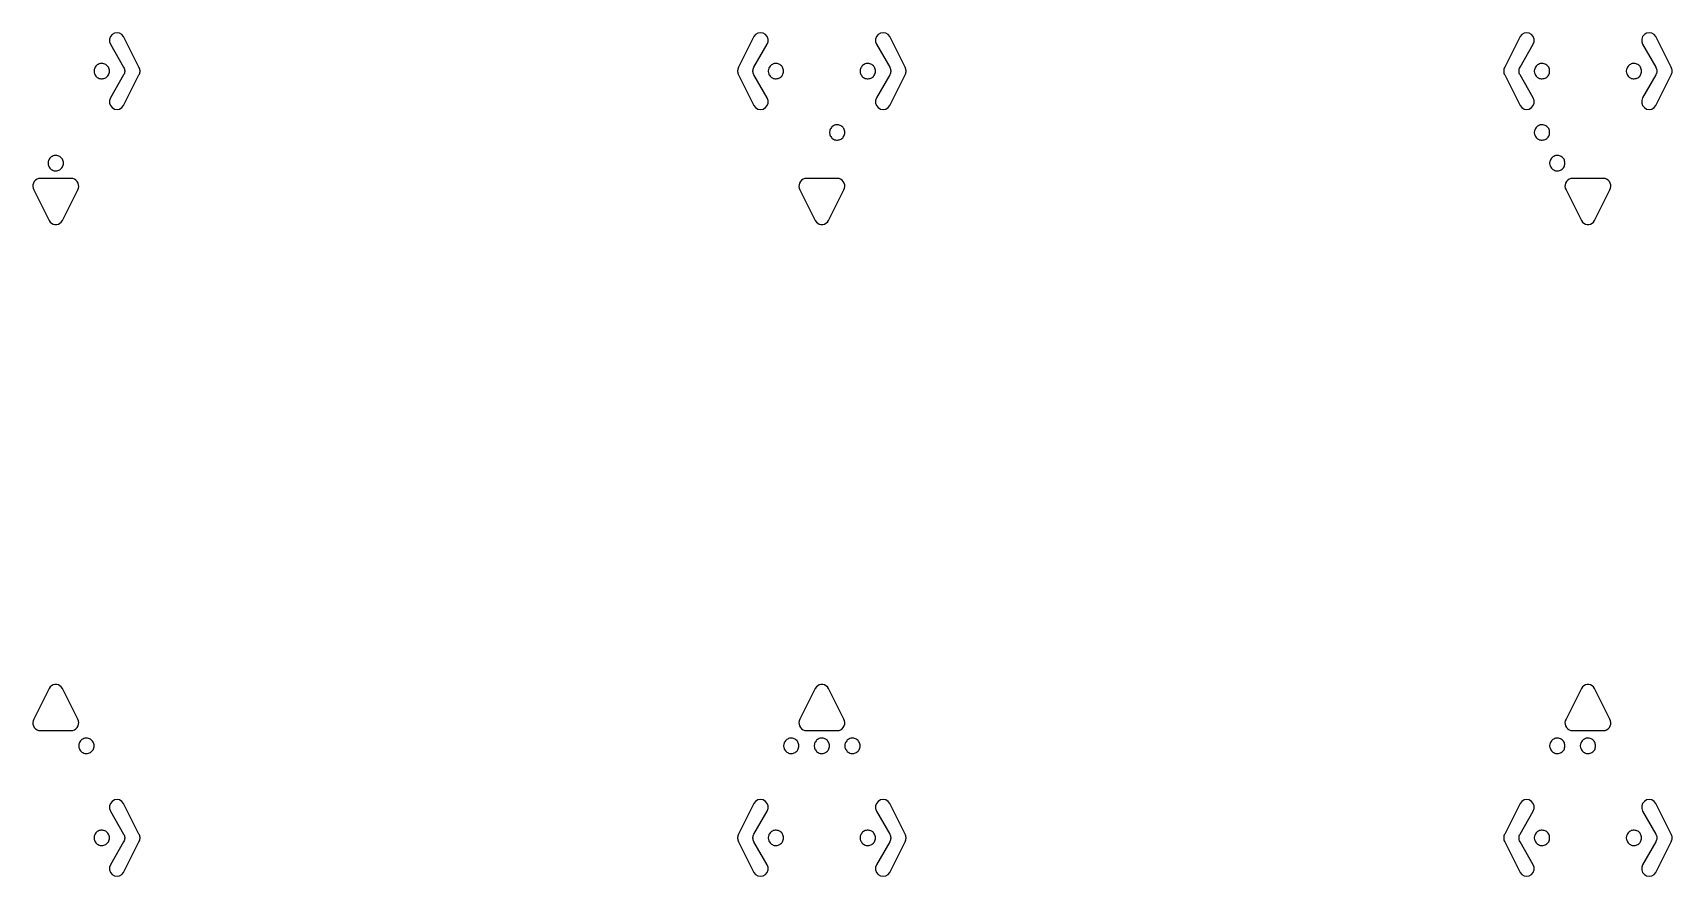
# Model space of a CAD drawing. Header units: metres. Extents: x 45 to 505, y 40 to 510.
# Drawn here: x 398.5 to 505.5, y 397.5 to 452.5 of the extents above; entities that cross this region are included whole.
import ezdxf

# ---------------------------------------------------------------- set-up
doc = ezdxf.new("R2010")
doc.units = ezdxf.units.M

msp = doc.modelspace()

# ---------------------------------------------------------------- linework, layer by layer
for points in [[(405.43, 449.75), (405.46, 449.8), (405.48, 449.86), (405.49, 449.91), (405.5, 449.97), (405.5, 450.03), (405.49, 450.09), (405.48, 450.14), (405.46, 450.2), (405.43, 450.25), (404.43, 452.25), (404.32, 452.38), (404.17, 452.47), (404, 452.5), (403.83, 452.47), (403.68, 452.38), (403.57, 452.25), (403.51, 452.09), (403.51, 451.91), (403.57, 451.75), (404.43, 450.25), (404.46, 450.2), (404.48, 450.14), (404.49, 450.09), (404.5, 450.03), (404.5, 449.97), (404.49, 449.91), (404.48, 449.86), (404.46, 449.8), (404.43, 449.75), (403.57, 448.25), (403.51, 448.09), (403.51, 447.91), (403.57, 447.75), (403.68, 447.62), (403.83, 447.53), (404, 447.5), (404.17, 447.53), (404.32, 447.62), (404.43, 447.75)], [(444.57, 450.25), (444.54, 450.2), (444.52, 450.14), (444.51, 450.09), (444.5, 450.03), (444.5, 449.97), (444.51, 449.91), (444.52, 449.86), (444.54, 449.8), (444.57, 449.75), (445.57, 447.75), (445.68, 447.62), (445.83, 447.53), (446, 447.5), (446.17, 447.53), (446.32, 447.62), (446.43, 447.75), (446.49, 447.91), (446.49, 448.09), (446.43, 448.25), (445.57, 449.75), (445.54, 449.8), (445.52, 449.86), (445.51, 449.91), (445.5, 449.97), (445.5, 450.03), (445.51, 450.09), (445.52, 450.14), (445.54, 450.2), (445.57, 450.25), (446.43, 451.75), (446.49, 451.91), (446.49, 452.09), (446.43, 452.25), (446.32, 452.38), (446.17, 452.47), (446, 452.5), (445.83, 452.47), (445.68, 452.38), (445.57, 452.25)], [(455.43, 449.75), (455.46, 449.8), (455.48, 449.86), (455.49, 449.91), (455.5, 449.97), (455.5, 450.03), (455.49, 450.09), (455.48, 450.14), (455.46, 450.2), (455.43, 450.25), (454.43, 452.25), (454.32, 452.38), (454.17, 452.47), (454, 452.5), (453.83, 452.47), (453.68, 452.38), (453.57, 452.25), (453.51, 452.09), (453.51, 451.91), (453.57, 451.75), (454.43, 450.25), (454.46, 450.2), (454.48, 450.14), (454.49, 450.09), (454.5, 450.03), (454.5, 449.97), (454.49, 449.91), (454.48, 449.86), (454.46, 449.8), (454.43, 449.75), (453.57, 448.25), (453.51, 448.09), (453.51, 447.91), (453.57, 447.75), (453.68, 447.62), (453.83, 447.53), (454, 447.5), (454.17, 447.53), (454.32, 447.62), (454.43, 447.75)], [(494.57, 450.25), (494.54, 450.2), (494.52, 450.14), (494.51, 450.09), (494.5, 450.03), (494.5, 449.97), (494.51, 449.91), (494.52, 449.86), (494.54, 449.8), (494.57, 449.75), (495.57, 447.75), (495.68, 447.62), (495.83, 447.53), (496, 447.5), (496.17, 447.53), (496.32, 447.62), (496.43, 447.75), (496.49, 447.91), (496.49, 448.09), (496.43, 448.25), (495.57, 449.75), (495.54, 449.8), (495.52, 449.86), (495.51, 449.91), (495.5, 449.97), (495.5, 450.03), (495.51, 450.09), (495.52, 450.14), (495.54, 450.2), (495.57, 450.25), (496.43, 451.75), (496.49, 451.91), (496.49, 452.09), (496.43, 452.25), (496.32, 452.38), (496.17, 452.47), (496, 452.5), (495.83, 452.47), (495.68, 452.38), (495.57, 452.25)], [(505.43, 449.75), (505.46, 449.8), (505.48, 449.86), (505.49, 449.91), (505.5, 449.97), (505.5, 450.03), (505.49, 450.09), (505.48, 450.14), (505.46, 450.2), (505.43, 450.25), (504.43, 452.25), (504.32, 452.38), (504.17, 452.47), (504, 452.5), (503.83, 452.47), (503.68, 452.38), (503.57, 452.25), (503.51, 452.09), (503.51, 451.91), (503.57, 451.75), (504.43, 450.25), (504.46, 450.2), (504.48, 450.14), (504.49, 450.09), (504.5, 450.03), (504.5, 449.97), (504.49, 449.91), (504.48, 449.86), (504.46, 449.8), (504.43, 449.75), (503.57, 448.25), (503.51, 448.09), (503.51, 447.91), (503.57, 447.75), (503.68, 447.62), (503.83, 447.53), (504, 447.5), (504.17, 447.53), (504.32, 447.62), (504.43, 447.75)], [(403.5, 450), (403.5, 450.06), (403.48, 450.13), (403.46, 450.19), (403.44, 450.25), (403.4, 450.3), (403.36, 450.35), (403.31, 450.39), (403.26, 450.43), (403.2, 450.46), (403.14, 450.48), (403.08, 450.49), (403.02, 450.5), (402.95, 450.5), (402.89, 450.49), (402.83, 450.47), (402.77, 450.44), (402.71, 450.41), (402.66, 450.37), (402.62, 450.32), (402.58, 450.27), (402.55, 450.22), (402.53, 450.16), (402.51, 450.1), (402.5, 450.03), (402.5, 449.97), (402.51, 449.9), (402.53, 449.84), (402.55, 449.78), (402.58, 449.73), (402.62, 449.68), (402.66, 449.63), (402.71, 449.59), (402.77, 449.56), (402.83, 449.53), (402.89, 449.51), (402.95, 449.5), (403.02, 449.5), (403.08, 449.51), (403.14, 449.52), (403.2, 449.54), (403.26, 449.57), (403.31, 449.61), (403.36, 449.65), (403.4, 449.7), (403.44, 449.75), (403.46, 449.81), (403.48, 449.87), (403.5, 449.94), (403.5, 450)], [(447.5, 450), (447.5, 450.06), (447.48, 450.13), (447.46, 450.19), (447.44, 450.25), (447.4, 450.3), (447.36, 450.35), (447.31, 450.39), (447.26, 450.43), (447.2, 450.46), (447.14, 450.48), (447.08, 450.49), (447.02, 450.5), (446.95, 450.5), (446.89, 450.49), (446.83, 450.47), (446.77, 450.44), (446.71, 450.41), (446.66, 450.37), (446.62, 450.32), (446.58, 450.27), (446.55, 450.22), (446.53, 450.16), (446.51, 450.1), (446.5, 450.03), (446.5, 449.97), (446.51, 449.9), (446.53, 449.84), (446.55, 449.78), (446.58, 449.73), (446.62, 449.68), (446.66, 449.63), (446.71, 449.59), (446.77, 449.56), (446.83, 449.53), (446.89, 449.51), (446.95, 449.5), (447.02, 449.5), (447.08, 449.51), (447.14, 449.52), (447.2, 449.54), (447.26, 449.57), (447.31, 449.61), (447.36, 449.65), (447.4, 449.7), (447.44, 449.75), (447.46, 449.81), (447.48, 449.87), (447.5, 449.94), (447.5, 450)], [(453.5, 450), (453.5, 450.06), (453.48, 450.13), (453.46, 450.19), (453.44, 450.25), (453.4, 450.3), (453.36, 450.35), (453.31, 450.39), (453.26, 450.43), (453.2, 450.46), (453.14, 450.48), (453.08, 450.49), (453.02, 450.5), (452.95, 450.5), (452.89, 450.49), (452.83, 450.47), (452.77, 450.44), (452.71, 450.41), (452.66, 450.37), (452.62, 450.32), (452.58, 450.27), (452.55, 450.22), (452.53, 450.16), (452.51, 450.1), (452.5, 450.03), (452.5, 449.97), (452.51, 449.9), (452.53, 449.84), (452.55, 449.78), (452.58, 449.73), (452.62, 449.68), (452.66, 449.63), (452.71, 449.59), (452.77, 449.56), (452.83, 449.53), (452.89, 449.51), (452.95, 449.5), (453.02, 449.5), (453.08, 449.51), (453.14, 449.52), (453.2, 449.54), (453.26, 449.57), (453.31, 449.61), (453.36, 449.65), (453.4, 449.7), (453.44, 449.75), (453.46, 449.81), (453.48, 449.87), (453.5, 449.94), (453.5, 450)], [(497.5, 450), (497.5, 450.06), (497.48, 450.13), (497.46, 450.19), (497.44, 450.25), (497.4, 450.3), (497.36, 450.35), (497.31, 450.39), (497.26, 450.43), (497.2, 450.46), (497.14, 450.48), (497.08, 450.49), (497.02, 450.5), (496.95, 450.5), (496.89, 450.49), (496.83, 450.47), (496.77, 450.44), (496.71, 450.41), (496.66, 450.37), (496.62, 450.32), (496.58, 450.27), (496.55, 450.22), (496.53, 450.16), (496.51, 450.1), (496.5, 450.03), (496.5, 449.97), (496.51, 449.9), (496.53, 449.84), (496.55, 449.78), (496.58, 449.73), (496.62, 449.68), (496.66, 449.63), (496.71, 449.59), (496.77, 449.56), (496.83, 449.53), (496.89, 449.51), (496.95, 449.5), (497.02, 449.5), (497.08, 449.51), (497.14, 449.52), (497.2, 449.54), (497.26, 449.57), (497.31, 449.61), (497.36, 449.65), (497.4, 449.7), (497.44, 449.75), (497.46, 449.81), (497.48, 449.87), (497.5, 449.94), (497.5, 450)], [(503.5, 450), (503.5, 450.06), (503.48, 450.13), (503.46, 450.19), (503.44, 450.25), (503.4, 450.3), (503.36, 450.35), (503.31, 450.39), (503.26, 450.43), (503.2, 450.46), (503.14, 450.48), (503.08, 450.49), (503.02, 450.5), (502.95, 450.5), (502.89, 450.49), (502.83, 450.47), (502.77, 450.44), (502.71, 450.41), (502.66, 450.37), (502.62, 450.32), (502.58, 450.27), (502.55, 450.22), (502.53, 450.16), (502.51, 450.1), (502.5, 450.03), (502.5, 449.97), (502.51, 449.9), (502.53, 449.84), (502.55, 449.78), (502.58, 449.73), (502.62, 449.68), (502.66, 449.63), (502.71, 449.59), (502.77, 449.56), (502.83, 449.53), (502.89, 449.51), (502.95, 449.5), (503.02, 449.5), (503.08, 449.51), (503.14, 449.52), (503.2, 449.54), (503.26, 449.57), (503.31, 449.61), (503.36, 449.65), (503.4, 449.7), (503.44, 449.75), (503.46, 449.81), (503.48, 449.87), (503.5, 449.94), (503.5, 450)], [(451.5, 446), (451.5, 446.06), (451.48, 446.13), (451.46, 446.19), (451.44, 446.25), (451.4, 446.3), (451.36, 446.35), (451.31, 446.39), (451.26, 446.43), (451.2, 446.46), (451.14, 446.48), (451.08, 446.49), (451.02, 446.5), (450.95, 446.5), (450.89, 446.49), (450.83, 446.47), (450.77, 446.44), (450.71, 446.41), (450.66, 446.37), (450.62, 446.32), (450.58, 446.27), (450.55, 446.22), (450.53, 446.16), (450.51, 446.1), (450.5, 446.03), (450.5, 445.97), (450.51, 445.9), (450.53, 445.84), (450.55, 445.78), (450.58, 445.73), (450.62, 445.68), (450.66, 445.63), (450.71, 445.59), (450.77, 445.56), (450.83, 445.53), (450.89, 445.51), (450.95, 445.5), (451.02, 445.5), (451.08, 445.51), (451.14, 445.52), (451.2, 445.54), (451.26, 445.57), (451.31, 445.61), (451.36, 445.65), (451.4, 445.7), (451.44, 445.75), (451.46, 445.81), (451.48, 445.87), (451.5, 445.94), (451.5, 446)], [(497.5, 446), (497.5, 446.06), (497.48, 446.13), (497.46, 446.19), (497.44, 446.25), (497.4, 446.3), (497.36, 446.35), (497.31, 446.39), (497.26, 446.43), (497.2, 446.46), (497.14, 446.48), (497.08, 446.49), (497.02, 446.5), (496.95, 446.5), (496.89, 446.49), (496.83, 446.47), (496.77, 446.44), (496.71, 446.41), (496.66, 446.37), (496.62, 446.32), (496.58, 446.27), (496.55, 446.22), (496.53, 446.16), (496.51, 446.1), (496.5, 446.03), (496.5, 445.97), (496.51, 445.9), (496.53, 445.84), (496.55, 445.78), (496.58, 445.73), (496.62, 445.68), (496.66, 445.63), (496.71, 445.59), (496.77, 445.56), (496.83, 445.53), (496.89, 445.51), (496.95, 445.5), (497.02, 445.5), (497.08, 445.51), (497.14, 445.52), (497.2, 445.54), (497.26, 445.57), (497.31, 445.61), (497.36, 445.65), (497.4, 445.7), (497.44, 445.75), (497.46, 445.81), (497.48, 445.87), (497.5, 445.94), (497.5, 446)], [(400.5, 444), (400.5, 444.06), (400.48, 444.13), (400.46, 444.19), (400.44, 444.25), (400.4, 444.3), (400.36, 444.35), (400.31, 444.39), (400.26, 444.43), (400.2, 444.46), (400.14, 444.48), (400.08, 444.49), (400.02, 444.5), (399.95, 444.5), (399.89, 444.49), (399.83, 444.47), (399.77, 444.44), (399.71, 444.41), (399.66, 444.37), (399.62, 444.32), (399.58, 444.27), (399.55, 444.22), (399.53, 444.16), (399.51, 444.1), (399.5, 444.03), (399.5, 443.97), (399.51, 443.9), (399.53, 443.84), (399.55, 443.78), (399.58, 443.73), (399.62, 443.68), (399.66, 443.63), (399.71, 443.59), (399.77, 443.56), (399.83, 443.53), (399.89, 443.51), (399.95, 443.5), (400.02, 443.5), (400.08, 443.51), (400.14, 443.52), (400.2, 443.54), (400.26, 443.57), (400.31, 443.61), (400.36, 443.65), (400.4, 443.7), (400.44, 443.75), (400.46, 443.81), (400.48, 443.87), (400.5, 443.94), (400.5, 444)], [(498.5, 444), (498.5, 444.06), (498.48, 444.13), (498.46, 444.19), (498.44, 444.25), (498.4, 444.3), (498.36, 444.35), (498.31, 444.39), (498.26, 444.43), (498.2, 444.46), (498.14, 444.48), (498.08, 444.49), (498.02, 444.5), (497.95, 444.5), (497.89, 444.49), (497.83, 444.47), (497.77, 444.44), (497.71, 444.41), (497.66, 444.37), (497.62, 444.32), (497.58, 444.27), (497.55, 444.22), (497.53, 444.16), (497.51, 444.1), (497.5, 444.03), (497.5, 443.97), (497.51, 443.9), (497.53, 443.84), (497.55, 443.78), (497.58, 443.73), (497.62, 443.68), (497.66, 443.63), (497.71, 443.59), (497.77, 443.56), (497.83, 443.53), (497.89, 443.51), (497.95, 443.5), (498.02, 443.5), (498.08, 443.51), (498.14, 443.52), (498.2, 443.54), (498.26, 443.57), (498.31, 443.61), (498.36, 443.65), (498.4, 443.7), (498.44, 443.75), (498.46, 443.81), (498.48, 443.87), (498.5, 443.94), (498.5, 444)], [(399.57, 440.25), (399.64, 440.16), (399.73, 440.08), (399.83, 440.03), (399.94, 440), (400.06, 440), (400.17, 440.03), (400.27, 440.08), (400.36, 440.16), (400.43, 440.25), (401.43, 442.25), (401.48, 442.36), (401.5, 442.47), (401.49, 442.59), (401.46, 442.7), (401.4, 442.8), (401.32, 442.88), (401.22, 442.95), (401.12, 442.99), (401, 443), (399, 443), (398.88, 442.99), (398.78, 442.95), (398.68, 442.88), (398.6, 442.8), (398.54, 442.7), (398.51, 442.59), (398.5, 442.47), (398.52, 442.36), (398.57, 442.25)], [(449.57, 440.25), (449.64, 440.16), (449.73, 440.08), (449.83, 440.03), (449.94, 440), (450.06, 440), (450.17, 440.03), (450.27, 440.08), (450.36, 440.16), (450.43, 440.25), (451.43, 442.25), (451.48, 442.36), (451.5, 442.47), (451.49, 442.59), (451.46, 442.7), (451.4, 442.8), (451.32, 442.88), (451.22, 442.95), (451.12, 442.99), (451, 443), (449, 443), (448.88, 442.99), (448.78, 442.95), (448.68, 442.88), (448.6, 442.8), (448.54, 442.7), (448.51, 442.59), (448.5, 442.47), (448.52, 442.36), (448.57, 442.25)], [(499.57, 440.25), (499.64, 440.16), (499.73, 440.08), (499.83, 440.03), (499.94, 440), (500.06, 440), (500.17, 440.03), (500.27, 440.08), (500.36, 440.16), (500.43, 440.25), (501.43, 442.25), (501.48, 442.36), (501.5, 442.47), (501.49, 442.59), (501.46, 442.7), (501.4, 442.8), (501.32, 442.88), (501.22, 442.95), (501.12, 442.99), (501, 443), (499, 443), (498.88, 442.99), (498.78, 442.95), (498.68, 442.88), (498.6, 442.8), (498.54, 442.7), (498.51, 442.59), (498.5, 442.47), (498.52, 442.36), (498.57, 442.25)], [(400.43, 409.75), (400.36, 409.84), (400.27, 409.92), (400.17, 409.97), (400.06, 410), (399.94, 410), (399.83, 409.97), (399.73, 409.92), (399.64, 409.84), (399.57, 409.75), (398.57, 407.75), (398.52, 407.64), (398.5, 407.53), (398.51, 407.41), (398.54, 407.3), (398.6, 407.2), (398.68, 407.12), (398.78, 407.05), (398.88, 407.01), (399, 407), (401, 407), (401.12, 407.01), (401.22, 407.05), (401.32, 407.12), (401.4, 407.2), (401.46, 407.3), (401.49, 407.41), (401.5, 407.53), (401.48, 407.64), (401.43, 407.75)], [(450.43, 409.75), (450.36, 409.84), (450.27, 409.92), (450.17, 409.97), (450.06, 410), (449.94, 410), (449.83, 409.97), (449.73, 409.92), (449.64, 409.84), (449.57, 409.75), (448.57, 407.75), (448.52, 407.64), (448.5, 407.53), (448.51, 407.41), (448.54, 407.3), (448.6, 407.2), (448.68, 407.12), (448.78, 407.05), (448.88, 407.01), (449, 407), (451, 407), (451.12, 407.01), (451.22, 407.05), (451.32, 407.12), (451.4, 407.2), (451.46, 407.3), (451.49, 407.41), (451.5, 407.53), (451.48, 407.64), (451.43, 407.75)], [(500.43, 409.75), (500.36, 409.84), (500.27, 409.92), (500.17, 409.97), (500.06, 410), (499.94, 410), (499.83, 409.97), (499.73, 409.92), (499.64, 409.84), (499.57, 409.75), (498.57, 407.75), (498.52, 407.64), (498.5, 407.53), (498.51, 407.41), (498.54, 407.3), (498.6, 407.2), (498.68, 407.12), (498.78, 407.05), (498.88, 407.01), (499, 407), (501, 407), (501.12, 407.01), (501.22, 407.05), (501.32, 407.12), (501.4, 407.2), (501.46, 407.3), (501.49, 407.41), (501.5, 407.53), (501.48, 407.64), (501.43, 407.75)], [(402.5, 406), (402.5, 406.06), (402.48, 406.13), (402.46, 406.19), (402.44, 406.25), (402.4, 406.3), (402.36, 406.35), (402.31, 406.39), (402.26, 406.43), (402.2, 406.46), (402.14, 406.48), (402.08, 406.49), (402.02, 406.5), (401.95, 406.5), (401.89, 406.49), (401.83, 406.47), (401.77, 406.44), (401.71, 406.41), (401.66, 406.37), (401.62, 406.32), (401.58, 406.27), (401.55, 406.22), (401.53, 406.16), (401.51, 406.1), (401.5, 406.03), (401.5, 405.97), (401.51, 405.9), (401.53, 405.84), (401.55, 405.78), (401.58, 405.73), (401.62, 405.68), (401.66, 405.63), (401.71, 405.59), (401.77, 405.56), (401.83, 405.53), (401.89, 405.51), (401.95, 405.5), (402.02, 405.5), (402.08, 405.51), (402.14, 405.52), (402.2, 405.54), (402.26, 405.57), (402.31, 405.61), (402.36, 405.65), (402.4, 405.7), (402.44, 405.75), (402.46, 405.81), (402.48, 405.87), (402.5, 405.94), (402.5, 406)], [(448.5, 406), (448.5, 406.06), (448.48, 406.13), (448.46, 406.19), (448.44, 406.25), (448.4, 406.3), (448.36, 406.35), (448.31, 406.39), (448.26, 406.43), (448.2, 406.46), (448.14, 406.48), (448.08, 406.49), (448.02, 406.5), (447.95, 406.5), (447.89, 406.49), (447.83, 406.47), (447.77, 406.44), (447.71, 406.41), (447.66, 406.37), (447.62, 406.32), (447.58, 406.27), (447.55, 406.22), (447.53, 406.16), (447.51, 406.1), (447.5, 406.03), (447.5, 405.97), (447.51, 405.9), (447.53, 405.84), (447.55, 405.78), (447.58, 405.73), (447.62, 405.68), (447.66, 405.63), (447.71, 405.59), (447.77, 405.56), (447.83, 405.53), (447.89, 405.51), (447.95, 405.5), (448.02, 405.5), (448.08, 405.51), (448.14, 405.52), (448.2, 405.54), (448.26, 405.57), (448.31, 405.61), (448.36, 405.65), (448.4, 405.7), (448.44, 405.75), (448.46, 405.81), (448.48, 405.87), (448.5, 405.94), (448.5, 406)], [(450.5, 406), (450.5, 406.06), (450.48, 406.13), (450.46, 406.19), (450.44, 406.25), (450.4, 406.3), (450.36, 406.35), (450.31, 406.39), (450.26, 406.43), (450.2, 406.46), (450.14, 406.48), (450.08, 406.49), (450.02, 406.5), (449.95, 406.5), (449.89, 406.49), (449.83, 406.47), (449.77, 406.44), (449.71, 406.41), (449.66, 406.37), (449.62, 406.32), (449.58, 406.27), (449.55, 406.22), (449.53, 406.16), (449.51, 406.1), (449.5, 406.03), (449.5, 405.97), (449.51, 405.9), (449.53, 405.84), (449.55, 405.78), (449.58, 405.73), (449.62, 405.68), (449.66, 405.63), (449.71, 405.59), (449.77, 405.56), (449.83, 405.53), (449.89, 405.51), (449.95, 405.5), (450.02, 405.5), (450.08, 405.51), (450.14, 405.52), (450.2, 405.54), (450.26, 405.57), (450.31, 405.61), (450.36, 405.65), (450.4, 405.7), (450.44, 405.75), (450.46, 405.81), (450.48, 405.87), (450.5, 405.94), (450.5, 406)], [(452.5, 406), (452.5, 406.06), (452.48, 406.13), (452.46, 406.19), (452.44, 406.25), (452.4, 406.3), (452.36, 406.35), (452.31, 406.39), (452.26, 406.43), (452.2, 406.46), (452.14, 406.48), (452.08, 406.49), (452.02, 406.5), (451.95, 406.5), (451.89, 406.49), (451.83, 406.47), (451.77, 406.44), (451.71, 406.41), (451.66, 406.37), (451.62, 406.32), (451.58, 406.27), (451.55, 406.22), (451.53, 406.16), (451.51, 406.1), (451.5, 406.03), (451.5, 405.97), (451.51, 405.9), (451.53, 405.84), (451.55, 405.78), (451.58, 405.73), (451.62, 405.68), (451.66, 405.63), (451.71, 405.59), (451.77, 405.56), (451.83, 405.53), (451.89, 405.51), (451.95, 405.5), (452.02, 405.5), (452.08, 405.51), (452.14, 405.52), (452.2, 405.54), (452.26, 405.57), (452.31, 405.61), (452.36, 405.65), (452.4, 405.7), (452.44, 405.75), (452.46, 405.81), (452.48, 405.87), (452.5, 405.94), (452.5, 406)], [(498.5, 406), (498.5, 406.06), (498.48, 406.13), (498.46, 406.19), (498.44, 406.25), (498.4, 406.3), (498.36, 406.35), (498.31, 406.39), (498.26, 406.43), (498.2, 406.46), (498.14, 406.48), (498.08, 406.49), (498.02, 406.5), (497.95, 406.5), (497.89, 406.49), (497.83, 406.47), (497.77, 406.44), (497.71, 406.41), (497.66, 406.37), (497.62, 406.32), (497.58, 406.27), (497.55, 406.22), (497.53, 406.16), (497.51, 406.1), (497.5, 406.03), (497.5, 405.97), (497.51, 405.9), (497.53, 405.84), (497.55, 405.78), (497.58, 405.73), (497.62, 405.68), (497.66, 405.63), (497.71, 405.59), (497.77, 405.56), (497.83, 405.53), (497.89, 405.51), (497.95, 405.5), (498.02, 405.5), (498.08, 405.51), (498.14, 405.52), (498.2, 405.54), (498.26, 405.57), (498.31, 405.61), (498.36, 405.65), (498.4, 405.7), (498.44, 405.75), (498.46, 405.81), (498.48, 405.87), (498.5, 405.94), (498.5, 406)], [(500.5, 406), (500.5, 406.06), (500.48, 406.13), (500.46, 406.19), (500.44, 406.25), (500.4, 406.3), (500.36, 406.35), (500.31, 406.39), (500.26, 406.43), (500.2, 406.46), (500.14, 406.48), (500.08, 406.49), (500.02, 406.5), (499.95, 406.5), (499.89, 406.49), (499.83, 406.47), (499.77, 406.44), (499.71, 406.41), (499.66, 406.37), (499.62, 406.32), (499.58, 406.27), (499.55, 406.22), (499.53, 406.16), (499.51, 406.1), (499.5, 406.03), (499.5, 405.97), (499.51, 405.9), (499.53, 405.84), (499.55, 405.78), (499.58, 405.73), (499.62, 405.68), (499.66, 405.63), (499.71, 405.59), (499.77, 405.56), (499.83, 405.53), (499.89, 405.51), (499.95, 405.5), (500.02, 405.5), (500.08, 405.51), (500.14, 405.52), (500.2, 405.54), (500.26, 405.57), (500.31, 405.61), (500.36, 405.65), (500.4, 405.7), (500.44, 405.75), (500.46, 405.81), (500.48, 405.87), (500.5, 405.94), (500.5, 406)], [(405.43, 399.75), (405.46, 399.8), (405.48, 399.86), (405.49, 399.91), (405.5, 399.97), (405.5, 400.03), (405.49, 400.09), (405.48, 400.14), (405.46, 400.2), (405.43, 400.25), (404.43, 402.25), (404.32, 402.38), (404.17, 402.47), (404, 402.5), (403.83, 402.47), (403.68, 402.38), (403.57, 402.25), (403.51, 402.09), (403.51, 401.91), (403.57, 401.75), (404.43, 400.25), (404.46, 400.2), (404.48, 400.14), (404.49, 400.09), (404.5, 400.03), (404.5, 399.97), (404.49, 399.91), (404.48, 399.86), (404.46, 399.8), (404.43, 399.75), (403.57, 398.25), (403.51, 398.09), (403.51, 397.91), (403.57, 397.75), (403.68, 397.62), (403.83, 397.53), (404, 397.5), (404.17, 397.53), (404.32, 397.62), (404.43, 397.75)], [(444.57, 400.25), (444.54, 400.2), (444.52, 400.14), (444.51, 400.09), (444.5, 400.03), (444.5, 399.97), (444.51, 399.91), (444.52, 399.86), (444.54, 399.8), (444.57, 399.75), (445.57, 397.75), (445.68, 397.62), (445.83, 397.53), (446, 397.5), (446.17, 397.53), (446.32, 397.62), (446.43, 397.75), (446.49, 397.91), (446.49, 398.09), (446.43, 398.25), (445.57, 399.75), (445.54, 399.8), (445.52, 399.86), (445.51, 399.91), (445.5, 399.97), (445.5, 400.03), (445.51, 400.09), (445.52, 400.14), (445.54, 400.2), (445.57, 400.25), (446.43, 401.75), (446.49, 401.91), (446.49, 402.09), (446.43, 402.25), (446.32, 402.38), (446.17, 402.47), (446, 402.5), (445.83, 402.47), (445.68, 402.38), (445.57, 402.25)], [(455.43, 399.75), (455.46, 399.8), (455.48, 399.86), (455.49, 399.91), (455.5, 399.97), (455.5, 400.03), (455.49, 400.09), (455.48, 400.14), (455.46, 400.2), (455.43, 400.25), (454.43, 402.25), (454.32, 402.38), (454.17, 402.47), (454, 402.5), (453.83, 402.47), (453.68, 402.38), (453.57, 402.25), (453.51, 402.09), (453.51, 401.91), (453.57, 401.75), (454.43, 400.25), (454.46, 400.2), (454.48, 400.14), (454.49, 400.09), (454.5, 400.03), (454.5, 399.97), (454.49, 399.91), (454.48, 399.86), (454.46, 399.8), (454.43, 399.75), (453.57, 398.25), (453.51, 398.09), (453.51, 397.91), (453.57, 397.75), (453.68, 397.62), (453.83, 397.53), (454, 397.5), (454.17, 397.53), (454.32, 397.62), (454.43, 397.75)], [(494.57, 400.25), (494.54, 400.2), (494.52, 400.14), (494.51, 400.09), (494.5, 400.03), (494.5, 399.97), (494.51, 399.91), (494.52, 399.86), (494.54, 399.8), (494.57, 399.75), (495.57, 397.75), (495.68, 397.62), (495.83, 397.53), (496, 397.5), (496.17, 397.53), (496.32, 397.62), (496.43, 397.75), (496.49, 397.91), (496.49, 398.09), (496.43, 398.25), (495.57, 399.75), (495.54, 399.8), (495.52, 399.86), (495.51, 399.91), (495.5, 399.97), (495.5, 400.03), (495.51, 400.09), (495.52, 400.14), (495.54, 400.2), (495.57, 400.25), (496.43, 401.75), (496.49, 401.91), (496.49, 402.09), (496.43, 402.25), (496.32, 402.38), (496.17, 402.47), (496, 402.5), (495.83, 402.47), (495.68, 402.38), (495.57, 402.25)], [(505.43, 399.75), (505.46, 399.8), (505.48, 399.86), (505.49, 399.91), (505.5, 399.97), (505.5, 400.03), (505.49, 400.09), (505.48, 400.14), (505.46, 400.2), (505.43, 400.25), (504.43, 402.25), (504.32, 402.38), (504.17, 402.47), (504, 402.5), (503.83, 402.47), (503.68, 402.38), (503.57, 402.25), (503.51, 402.09), (503.51, 401.91), (503.57, 401.75), (504.43, 400.25), (504.46, 400.2), (504.48, 400.14), (504.49, 400.09), (504.5, 400.03), (504.5, 399.97), (504.49, 399.91), (504.48, 399.86), (504.46, 399.8), (504.43, 399.75), (503.57, 398.25), (503.51, 398.09), (503.51, 397.91), (503.57, 397.75), (503.68, 397.62), (503.83, 397.53), (504, 397.5), (504.17, 397.53), (504.32, 397.62), (504.43, 397.75)], [(403.5, 400), (403.5, 400.06), (403.48, 400.13), (403.46, 400.19), (403.44, 400.25), (403.4, 400.3), (403.36, 400.35), (403.31, 400.39), (403.26, 400.43), (403.2, 400.46), (403.14, 400.48), (403.08, 400.49), (403.02, 400.5), (402.95, 400.5), (402.89, 400.49), (402.83, 400.47), (402.77, 400.44), (402.71, 400.41), (402.66, 400.37), (402.62, 400.32), (402.58, 400.27), (402.55, 400.22), (402.53, 400.16), (402.51, 400.1), (402.5, 400.03), (402.5, 399.97), (402.51, 399.9), (402.53, 399.84), (402.55, 399.78), (402.58, 399.73), (402.62, 399.68), (402.66, 399.63), (402.71, 399.59), (402.77, 399.56), (402.83, 399.53), (402.89, 399.51), (402.95, 399.5), (403.02, 399.5), (403.08, 399.51), (403.14, 399.52), (403.2, 399.54), (403.26, 399.57), (403.31, 399.61), (403.36, 399.65), (403.4, 399.7), (403.44, 399.75), (403.46, 399.81), (403.48, 399.87), (403.5, 399.94), (403.5, 400)], [(447.5, 400), (447.5, 400.06), (447.48, 400.13), (447.46, 400.19), (447.44, 400.25), (447.4, 400.3), (447.36, 400.35), (447.31, 400.39), (447.26, 400.43), (447.2, 400.46), (447.14, 400.48), (447.08, 400.49), (447.02, 400.5), (446.95, 400.5), (446.89, 400.49), (446.83, 400.47), (446.77, 400.44), (446.71, 400.41), (446.66, 400.37), (446.62, 400.32), (446.58, 400.27), (446.55, 400.22), (446.53, 400.16), (446.51, 400.1), (446.5, 400.03), (446.5, 399.97), (446.51, 399.9), (446.53, 399.84), (446.55, 399.78), (446.58, 399.73), (446.62, 399.68), (446.66, 399.63), (446.71, 399.59), (446.77, 399.56), (446.83, 399.53), (446.89, 399.51), (446.95, 399.5), (447.02, 399.5), (447.08, 399.51), (447.14, 399.52), (447.2, 399.54), (447.26, 399.57), (447.31, 399.61), (447.36, 399.65), (447.4, 399.7), (447.44, 399.75), (447.46, 399.81), (447.48, 399.87), (447.5, 399.94), (447.5, 400)], [(453.5, 400), (453.5, 400.06), (453.48, 400.13), (453.46, 400.19), (453.44, 400.25), (453.4, 400.3), (453.36, 400.35), (453.31, 400.39), (453.26, 400.43), (453.2, 400.46), (453.14, 400.48), (453.08, 400.49), (453.02, 400.5), (452.95, 400.5), (452.89, 400.49), (452.83, 400.47), (452.77, 400.44), (452.71, 400.41), (452.66, 400.37), (452.62, 400.32), (452.58, 400.27), (452.55, 400.22), (452.53, 400.16), (452.51, 400.1), (452.5, 400.03), (452.5, 399.97), (452.51, 399.9), (452.53, 399.84), (452.55, 399.78), (452.58, 399.73), (452.62, 399.68), (452.66, 399.63), (452.71, 399.59), (452.77, 399.56), (452.83, 399.53), (452.89, 399.51), (452.95, 399.5), (453.02, 399.5), (453.08, 399.51), (453.14, 399.52), (453.2, 399.54), (453.26, 399.57), (453.31, 399.61), (453.36, 399.65), (453.4, 399.7), (453.44, 399.75), (453.46, 399.81), (453.48, 399.87), (453.5, 399.94), (453.5, 400)], [(497.5, 400), (497.5, 400.06), (497.48, 400.13), (497.46, 400.19), (497.44, 400.25), (497.4, 400.3), (497.36, 400.35), (497.31, 400.39), (497.26, 400.43), (497.2, 400.46), (497.14, 400.48), (497.08, 400.49), (497.02, 400.5), (496.95, 400.5), (496.89, 400.49), (496.83, 400.47), (496.77, 400.44), (496.71, 400.41), (496.66, 400.37), (496.62, 400.32), (496.58, 400.27), (496.55, 400.22), (496.53, 400.16), (496.51, 400.1), (496.5, 400.03), (496.5, 399.97), (496.51, 399.9), (496.53, 399.84), (496.55, 399.78), (496.58, 399.73), (496.62, 399.68), (496.66, 399.63), (496.71, 399.59), (496.77, 399.56), (496.83, 399.53), (496.89, 399.51), (496.95, 399.5), (497.02, 399.5), (497.08, 399.51), (497.14, 399.52), (497.2, 399.54), (497.26, 399.57), (497.31, 399.61), (497.36, 399.65), (497.4, 399.7), (497.44, 399.75), (497.46, 399.81), (497.48, 399.87), (497.5, 399.94), (497.5, 400)], [(503.5, 400), (503.5, 400.06), (503.48, 400.13), (503.46, 400.19), (503.44, 400.25), (503.4, 400.3), (503.36, 400.35), (503.31, 400.39), (503.26, 400.43), (503.2, 400.46), (503.14, 400.48), (503.08, 400.49), (503.02, 400.5), (502.95, 400.5), (502.89, 400.49), (502.83, 400.47), (502.77, 400.44), (502.71, 400.41), (502.66, 400.37), (502.62, 400.32), (502.58, 400.27), (502.55, 400.22), (502.53, 400.16), (502.51, 400.1), (502.5, 400.03), (502.5, 399.97), (502.51, 399.9), (502.53, 399.84), (502.55, 399.78), (502.58, 399.73), (502.62, 399.68), (502.66, 399.63), (502.71, 399.59), (502.77, 399.56), (502.83, 399.53), (502.89, 399.51), (502.95, 399.5), (503.02, 399.5), (503.08, 399.51), (503.14, 399.52), (503.2, 399.54), (503.26, 399.57), (503.31, 399.61), (503.36, 399.65), (503.4, 399.7), (503.44, 399.75), (503.46, 399.81), (503.48, 399.87), (503.5, 399.94), (503.5, 400)]]:
    msp.add_lwpolyline(points, close=True)

doc.saveas('drawing.dxf')
